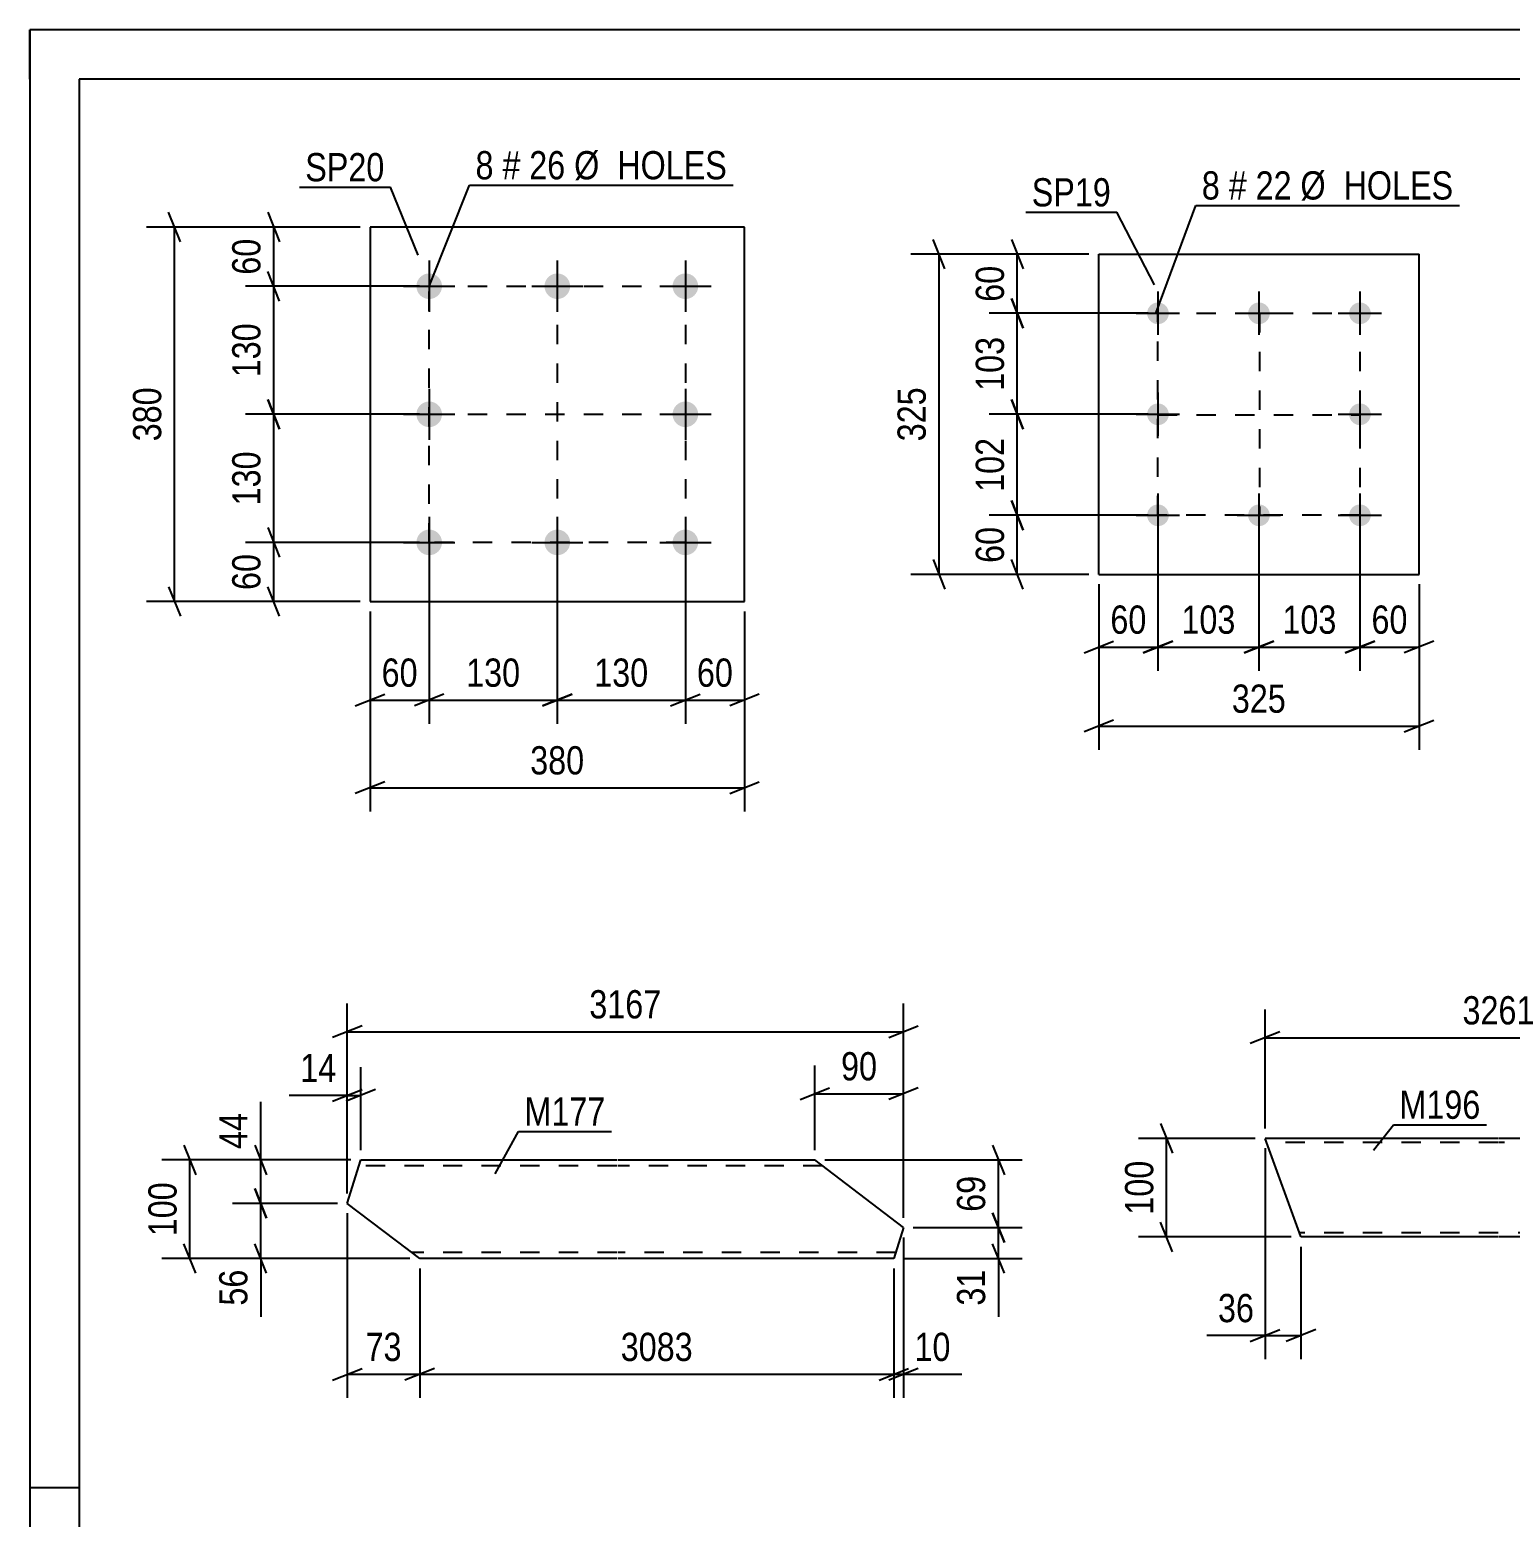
# Model space of a CAD drawing. Header units: millimetres. Extents: x 0 to 420, y 0 to 297.
# Drawn here: x 0 to 150.3, y 146 to 297 of the extents above; entities that cross this region are included whole.
import ezdxf

# ---------------------------------------------------------------- set-up
doc = ezdxf.new("R2010")
doc.units = ezdxf.units.MM
doc.linetypes.add('DXK_LINE_DOT2', pattern=[3.9198, 1.9599, -1.9599])
doc.styles.add('Arial Narrow', font='ARIALN.TTF', dxfattribs={"height": 0.2})

# ---------------------------------------------------------------- blocks, each defined once
blk = doc.blocks.new('Unknown-814409142-1135')
at = {"color": 5, "linetype": 'Continuous'}
for p, q in [((420, 297), (0, 297)), ((0, 297), (0, 0)), ((0, 292), (0, 297)), ((415, 292), (5, 292)), ((5, 292), (5, 5)), ((5, 149), (0, 149))]:
    blk.add_line(p, q, dxfattribs=at)
blk = doc.blocks.new('Bolt-814409142-2393 - 2359')
at = {"linetype": 'Continuous'}
for points in [[(40.54, 272.27, -1), (40.54, 269.67, -1)], [(53.54, 272.27, -1), (53.54, 269.67, -1)], [(66.54, 272.27, -1), (66.54, 269.67, -1)], [(40.54, 259.27, -1), (40.54, 256.67, -1)], [(66.54, 259.27, -1), (66.54, 256.67, -1)], [(40.54, 246.27, -1), (40.54, 243.67, -1)], [(53.54, 246.27, -1), (53.54, 243.67, -1)], [(66.54, 246.27, -1), (66.54, 243.67, -1)]]:
    blk.add_hatch(color=1, dxfattribs=at).paths.add_polyline_path(points)
at = {"color": 1, "linetype": 'Continuous'}
for p, q in [((40.54, 273.57), (40.54, 268.37)), ((53.54, 273.57), (53.54, 268.37)), ((66.54, 273.57), (66.54, 268.37)), ((37.94, 270.97), (43.14, 270.97)), ((50.94, 270.97), (56.14, 270.97)), ((63.94, 270.97), (69.14, 270.97)), ((40.54, 260.57), (40.54, 255.37)), ((66.54, 260.57), (66.54, 255.37)), ((37.94, 257.97), (43.14, 257.97)), ((63.94, 257.97), (69.14, 257.97)), ((40.54, 247.57), (40.54, 242.37)), ((53.54, 247.57), (53.54, 242.37)), ((66.54, 247.57), (66.54, 242.37)), ((37.94, 244.97), (43.14, 244.97)), ((50.94, 244.97), (56.14, 244.97)), ((63.94, 244.97), (69.14, 244.97))]:
    blk.add_line(p, q, dxfattribs=at)
blk = doc.blocks.new('Part-814409142-2408 - 2359')
at = {"color": 2, "linetype": 'Continuous'}
for p, q in [((72.54, 276.97), (34.54, 276.97)), ((34.54, 276.97), (34.54, 238.97)), ((72.54, 238.97), (72.54, 276.97)), ((34.54, 238.97), (72.54, 238.97))]:
    blk.add_line(p, q, dxfattribs=at)
blk = doc.blocks.new('Part-814409142-1953 - 1937')
at = {"color": 2, "linetype": 'Continuous'}
for p, q in [((108.5, 241.72), (108.5, 274.22)), ((108.5, 274.22), (141, 274.22)), ((141, 241.72), (141, 274.22)), ((108.5, 241.72), (141, 241.72))]:
    blk.add_line(p, q, dxfattribs=at)
blk = doc.blocks.new('Bolt-814409142-1986 - 1937')
at = {"linetype": 'Continuous'}
for points in [[(114.5, 269.32, -1), (114.5, 267.12, -1)], [(124.75, 269.32, -1), (124.75, 267.12, -1)], [(135, 269.32, -1), (135, 267.12, -1)], [(114.5, 259.07, -1), (114.5, 256.87, -1)], [(135, 259.07, -1), (135, 256.87, -1)], [(114.5, 248.82, -1), (114.5, 246.62, -1)], [(124.75, 248.82, -1), (124.75, 246.62, -1)], [(135, 248.82, -1), (135, 246.62, -1)]]:
    blk.add_hatch(color=1, dxfattribs=at).paths.add_polyline_path(points)
at = {"color": 1, "linetype": 'Continuous'}
for p, q in [((114.5, 270.42), (114.5, 266.02)), ((124.75, 270.42), (124.75, 266.02)), ((135, 270.42), (135, 266.02)), ((112.3, 268.22), (116.7, 268.22)), ((122.55, 268.22), (126.95, 268.22)), ((132.8, 268.22), (137.2, 268.22)), ((114.5, 260.17), (114.5, 255.77)), ((135, 260.17), (135, 255.77)), ((112.3, 257.97), (116.7, 257.97)), ((132.8, 257.97), (137.2, 257.97)), ((114.5, 249.92), (114.5, 245.52)), ((124.75, 249.92), (124.75, 245.52)), ((135, 249.92), (135, 245.52)), ((112.3, 247.72), (116.7, 247.72)), ((122.55, 247.72), (126.95, 247.72)), ((132.8, 247.72), (137.2, 247.72))]:
    blk.add_line(p, q, dxfattribs=at)
blk = doc.blocks.new('Part-814409142-6579 - 6578')
at = {"color": 2, "linetype": 'Continuous'}
for p, q in [((149.01, 184.48), (125.37, 184.48)), ((128.99, 174.54), (125.37, 184.48)), ((169.11, 184.48), (149.11, 184.48)), ((169.11, 184.48), (172.75, 174.48)), ((129.01, 174.48), (128.99, 174.54)), ((149.01, 174.48), (129.01, 174.48)), ((172.75, 174.48), (149.11, 174.48))]:
    blk.add_line(p, q, dxfattribs=at)
at = {"color": 7, "linetype": 'DXK_LINE_DOT2'}
for p, q in [((149.01, 184.08), (125.52, 184.08)), ((169.26, 184.08), (149.11, 184.08)), ((128.86, 174.91), (128.83, 175)), ((128.87, 174.88), (128.86, 174.91)), ((149.01, 174.88), (128.87, 174.88)), ((172.61, 174.88), (149.11, 174.88)), ((172.6, 174.91), (172.57, 175)), ((172.61, 174.88), (172.6, 174.91))]:
    blk.add_line(p, q, dxfattribs=at)
blk = doc.blocks.new('Part-814409142-6592 - 6591')
at = {"color": 2, "linetype": 'Continuous'}
for p, q in [((32.23, 177.88), (33.6, 182.29)), ((33.6, 182.29), (59.58, 182.29)), ((59.68, 182.29), (79.68, 182.29)), ((88.67, 175.43), (79.68, 182.29)), ((39.58, 172.29), (32.23, 177.88)), ((88.67, 175.43), (87.69, 172.29)), ((59.58, 172.29), (39.58, 172.29)), ((87.69, 172.29), (59.68, 172.29))]:
    blk.add_line(p, q, dxfattribs=at)
at = {"color": 7, "linetype": 'DXK_LINE_DOT2'}
for p, q in [((59.58, 181.69), (33.42, 181.69)), ((80.46, 181.69), (59.68, 181.69)), ((39.58, 172.29), (38, 173.49)), ((59.58, 172.89), (38.79, 172.89)), ((87.88, 172.89), (59.68, 172.89))]:
    blk.add_line(p, q, dxfattribs=at)
blk = doc.blocks.new('Rectangle-814409142-2495 - 2359')
at = {"color": 1, "linetype": 'DXK_LINE_DOT2'}
blk.add_lwpolyline([(40.54, 270.97), (66.54, 270.97), (66.54, 244.97), (40.54, 244.97), (40.54, 270.97)], close=True, dxfattribs=at)
blk = doc.blocks.new('Rectangle-814409142-2074 - 1937')
at = {"color": 1, "linetype": 'DXK_LINE_DOT2'}
blk.add_lwpolyline([(114.5, 268.22), (135, 268.22), (135, 247.72), (114.5, 247.72), (114.5, 268.22)], close=True, dxfattribs=at)
blk = doc.blocks.new('Line-814409142-2488 - 2359')
at = {"color": 1, "linetype": 'DXK_LINE_DOT2'}
blk.add_line((53.54, 270.97), (53.54, 244.97), dxfattribs=at)
blk = doc.blocks.new('Line-814409142-2067 - 1937')
at = {"color": 1, "linetype": 'DXK_LINE_DOT2'}
blk.add_line((114.5, 257.92), (135, 257.92), dxfattribs=at)
blk = doc.blocks.new('Line-814409142-2481 - 2359')
at = {"color": 1, "linetype": 'DXK_LINE_DOT2'}
blk.add_line((40.54, 257.97), (66.54, 257.97), dxfattribs=at)
blk = doc.blocks.new('Line-814409142-2059 - 1937')
at = {"color": 1, "linetype": 'DXK_LINE_DOT2'}
blk.add_line((124.8, 268.22), (124.8, 247.72), dxfattribs=at)
blk = doc.blocks.new('StraightDimension-814409142-2457 - 2359')
at = {"color": 7, "linetype": 'Continuous'}
for p, q in [((24.16, 246.47), (25.36, 243.47)), ((39.54, 244.97), (21.91, 244.97)), ((24.76, 238.97), (24.76, 244.97)), ((25.36, 237.47), (24.16, 240.47)), ((33.54, 238.97), (21.91, 238.97))]:
    blk.add_line(p, q, dxfattribs=at)
at = {"color": 0}
blk.add_wipeout([(24.01, 244.4), (19.81, 244.4), (19.81, 239.54), (24.01, 239.54)], dxfattribs=at)
at = {"color": 3, "style": 'Arial Narrow'}
blk.add_text('60', height=2.863, rotation=90.0002, dxfattribs=at).set_placement((23.41, 240.14))
blk = doc.blocks.new('StraightDimension-814409142-2410 - 2359')
at = {"color": 7, "linetype": 'Continuous'}
for p, q in [((34.54, 237.97), (34.54, 217.67)), ((72.54, 237.97), (72.54, 217.67)), ((36.04, 220.67), (33.04, 219.47)), ((71.04, 219.47), (74.04, 220.67)), ((34.54, 220.07), (72.54, 220.07))]:
    blk.add_line(p, q, dxfattribs=at)
at = {"color": 0}
blk.add_wipeout([(56.88, 220.82), (56.88, 225.02), (50.19, 225.02), (50.19, 220.82)], dxfattribs=at)
at = {"color": 3, "style": 'Arial Narrow'}
blk.add_text('380', height=2.863, dxfattribs=at).set_placement((50.79, 221.42))
blk = doc.blocks.new('StraightDimension-814409142-2421 - 2359')
at = {"color": 7, "linetype": 'Continuous'}
for p, q in [((40.54, 243.97), (40.54, 226.57)), ((34.54, 237.97), (34.54, 226.57)), ((33.04, 228.37), (36.04, 229.57)), ((42.04, 229.57), (39.04, 228.37)), ((34.54, 228.97), (40.54, 228.97))]:
    blk.add_line(p, q, dxfattribs=at)
at = {"color": 0}
blk.add_wipeout([(39.96, 229.72), (39.96, 233.92), (35.11, 233.92), (35.11, 229.72)], dxfattribs=at)
at = {"color": 3, "style": 'Arial Narrow'}
blk.add_text('60', height=2.863, dxfattribs=at).set_placement((35.71, 230.32))
blk = doc.blocks.new('StraightDimension-814409142-2435 - 2359')
at = {"color": 7, "linetype": 'Continuous'}
for p, q in [((66.54, 243.97), (66.54, 226.57)), ((72.54, 237.97), (72.54, 226.57)), ((65.04, 228.37), (68.04, 229.57)), ((74.04, 229.57), (71.04, 228.37)), ((66.54, 228.97), (72.54, 228.97))]:
    blk.add_line(p, q, dxfattribs=at)
at = {"color": 0}
blk.add_wipeout([(71.96, 229.72), (71.96, 233.92), (67.11, 233.92), (67.11, 229.72)], dxfattribs=at)
at = {"color": 3, "style": 'Arial Narrow'}
blk.add_text('60', height=2.863, dxfattribs=at).set_placement((67.71, 230.32))
blk = doc.blocks.new('StraightDimension-814409142-2446 - 2359')
at = {"color": 7, "linetype": 'Continuous'}
for p, q in [((15.29, 275.47), (14.09, 278.47)), ((33.54, 276.97), (11.84, 276.97)), ((14.69, 238.97), (14.69, 276.97)), ((14.09, 240.47), (15.29, 237.47)), ((33.54, 238.97), (11.84, 238.97))]:
    blk.add_line(p, q, dxfattribs=at)
at = {"color": 0}
blk.add_wipeout([(13.94, 261.31), (9.74, 261.31), (9.74, 254.63), (13.94, 254.63)], dxfattribs=at)
at = {"color": 3, "style": 'Arial Narrow'}
blk.add_text('380', height=2.863, rotation=90.0002, dxfattribs=at).set_placement((13.34, 255.23))
blk = doc.blocks.new('StraightDimension-814409142-2471 - 2359')
at = {"color": 7, "linetype": 'Continuous'}
for p, q in [((24.16, 278.47), (25.36, 275.47)), ((33.54, 276.97), (21.91, 276.97)), ((24.76, 270.97), (24.76, 276.97)), ((25.36, 269.47), (24.16, 272.47)), ((39.54, 270.97), (21.91, 270.97))]:
    blk.add_line(p, q, dxfattribs=at)
at = {"color": 0}
blk.add_wipeout([(24.01, 276.4), (19.81, 276.4), (19.81, 271.54), (24.01, 271.54)], dxfattribs=at)
at = {"color": 3, "style": 'Arial Narrow'}
blk.add_text('60', height=2.863, rotation=90.0002, dxfattribs=at).set_placement((23.41, 272.14))
blk = doc.blocks.new('StraightDimension-814409142-3109 - 2359')
at = {"color": 7, "linetype": 'Continuous'}
for p, q in [((40.54, 243.97), (40.54, 226.57)), ((53.54, 243.97), (53.54, 226.57)), ((42.04, 229.57), (39.04, 228.37)), ((52.04, 228.37), (55.04, 229.57)), ((40.54, 228.97), (53.54, 228.97))]:
    blk.add_line(p, q, dxfattribs=at)
at = {"color": 0}
blk.add_wipeout([(50.38, 229.72), (50.38, 233.92), (43.69, 233.92), (43.69, 229.72)], dxfattribs=at)
at = {"color": 3, "style": 'Arial Narrow'}
blk.add_text('130', height=2.863, dxfattribs=at).set_placement((44.29, 230.32))
blk = doc.blocks.new('StraightDimension-814409142-3111 - 2359')
at = {"color": 7, "linetype": 'Continuous'}
for p, q in [((53.54, 243.97), (53.54, 226.57)), ((66.54, 243.97), (66.54, 226.57)), ((55.04, 229.57), (52.04, 228.37)), ((65.04, 228.37), (68.04, 229.57)), ((53.54, 228.97), (66.54, 228.97))]:
    blk.add_line(p, q, dxfattribs=at)
at = {"color": 0}
blk.add_wipeout([(63.38, 229.72), (63.38, 233.92), (56.69, 233.92), (56.69, 229.72)], dxfattribs=at)
at = {"color": 3, "style": 'Arial Narrow'}
blk.add_text('130', height=2.863, dxfattribs=at).set_placement((57.29, 230.32))
blk = doc.blocks.new('StraightDimension-814409142-3131 - 2359')
at = {"color": 7, "linetype": 'Continuous'}
for p, q in [((25.36, 256.47), (24.16, 259.47)), ((39.54, 257.97), (21.91, 257.97)), ((24.76, 244.97), (24.76, 257.97)), ((24.16, 246.47), (25.36, 243.47)), ((39.54, 244.97), (21.91, 244.97))]:
    blk.add_line(p, q, dxfattribs=at)
at = {"color": 0}
blk.add_wipeout([(24.01, 254.81), (19.81, 254.81), (19.81, 248.13), (24.01, 248.13)], dxfattribs=at)
at = {"color": 3, "style": 'Arial Narrow'}
blk.add_text('130', height=2.863, rotation=90.0002, dxfattribs=at).set_placement((23.41, 248.73))
blk = doc.blocks.new('StraightDimension-814409142-3133 - 2359')
at = {"color": 7, "linetype": 'Continuous'}
for p, q in [((25.36, 269.47), (24.16, 272.47)), ((39.54, 270.97), (21.91, 270.97)), ((24.76, 257.97), (24.76, 270.97)), ((24.16, 259.47), (25.36, 256.47)), ((39.54, 257.97), (21.91, 257.97))]:
    blk.add_line(p, q, dxfattribs=at)
at = {"color": 0}
blk.add_wipeout([(24.01, 267.81), (19.81, 267.81), (19.81, 261.13), (24.01, 261.13)], dxfattribs=at)
at = {"color": 3, "style": 'Arial Narrow'}
blk.add_text('130', height=2.863, rotation=90.0002, dxfattribs=at).set_placement((23.41, 261.73))
blk = doc.blocks.new('StraightDimension-814409142-2013 - 1937')
at = {"color": 7, "linetype": 'Continuous'}
for p, q in [((92.88, 272.72), (91.68, 275.72)), ((107.5, 274.22), (89.43, 274.22)), ((92.28, 241.72), (92.28, 274.22)), ((91.68, 243.22), (92.88, 240.22)), ((107.5, 241.72), (89.43, 241.72))]:
    blk.add_line(p, q, dxfattribs=at)
at = {"color": 0}
blk.add_wipeout([(91.53, 261.31), (87.33, 261.31), (87.33, 254.63), (91.53, 254.63)], dxfattribs=at)
at = {"color": 3, "style": 'Arial Narrow'}
blk.add_text('325', height=2.863, rotation=90.0002, dxfattribs=at).set_placement((90.93, 255.23))
blk = doc.blocks.new('StraightDimension-814409142-1988 - 1937')
at = {"color": 7, "linetype": 'Continuous'}
for p, q in [((99.62, 275.72), (100.82, 272.72)), ((107.5, 274.22), (97.37, 274.22)), ((100.22, 268.22), (100.22, 274.22)), ((100.82, 266.72), (99.62, 269.72)), ((113.5, 268.22), (97.37, 268.22))]:
    blk.add_line(p, q, dxfattribs=at)
at = {"color": 0}
blk.add_wipeout([(99.47, 273.65), (95.27, 273.65), (95.27, 268.79), (99.47, 268.79)], dxfattribs=at)
at = {"color": 3, "style": 'Arial Narrow'}
blk.add_text('60', height=2.863, rotation=90.0002, dxfattribs=at).set_placement((98.87, 269.39))
blk = doc.blocks.new('StraightDimension-814409142-2002 - 1937')
at = {"color": 7, "linetype": 'Continuous'}
for p, q in [((99.62, 249.22), (100.82, 246.22)), ((113.5, 247.72), (97.37, 247.72)), ((100.22, 241.72), (100.22, 247.72)), ((100.82, 240.22), (99.62, 243.22)), ((107.5, 241.72), (97.37, 241.72))]:
    blk.add_line(p, q, dxfattribs=at)
at = {"color": 0}
blk.add_wipeout([(99.47, 247.15), (95.27, 247.15), (95.27, 242.29), (99.47, 242.29)], dxfattribs=at)
at = {"color": 3, "style": 'Arial Narrow'}
blk.add_text('60', height=2.863, rotation=90.0002, dxfattribs=at).set_placement((98.87, 242.89))
blk = doc.blocks.new('StraightDimension-814409142-2024 - 1937')
at = {"color": 7, "linetype": 'Continuous'}
for p, q in [((135, 246.72), (135, 231.95)), ((141, 240.72), (141, 231.95)), ((133.5, 233.75), (136.5, 234.95)), ((135, 234.35), (141, 234.35)), ((142.5, 234.95), (139.5, 233.75))]:
    blk.add_line(p, q, dxfattribs=at)
at = {"color": 0}
blk.add_wipeout([(140.42, 235.1), (140.42, 239.3), (135.57, 239.3), (135.57, 235.1)], dxfattribs=at)
at = {"color": 3, "style": 'Arial Narrow'}
blk.add_text('60', height=2.863, dxfattribs=at).set_placement((136.17, 235.7))
blk = doc.blocks.new('StraightDimension-814409142-2038 - 1937')
at = {"color": 7, "linetype": 'Continuous'}
for p, q in [((114.5, 246.72), (114.5, 231.95)), ((108.5, 240.72), (108.5, 231.95)), ((107, 233.75), (110, 234.95)), ((108.5, 234.35), (114.5, 234.35)), ((116, 234.95), (113, 233.75))]:
    blk.add_line(p, q, dxfattribs=at)
at = {"color": 0}
blk.add_wipeout([(113.92, 235.1), (113.92, 239.3), (109.07, 239.3), (109.07, 235.1)], dxfattribs=at)
at = {"color": 3, "style": 'Arial Narrow'}
blk.add_text('60', height=2.863, dxfattribs=at).set_placement((109.67, 235.7))
blk = doc.blocks.new('StraightDimension-814409142-2049 - 1937')
at = {"color": 7, "linetype": 'Continuous'}
for p, q in [((108.5, 240.72), (108.5, 223.93)), ((141, 240.72), (141, 223.93)), ((110, 226.93), (107, 225.73)), ((139.5, 225.73), (142.5, 226.93)), ((108.5, 226.33), (141, 226.33))]:
    blk.add_line(p, q, dxfattribs=at)
at = {"color": 0}
blk.add_wipeout([(128.09, 227.08), (128.09, 231.28), (121.4, 231.28), (121.4, 227.08)], dxfattribs=at)
at = {"color": 3, "style": 'Arial Narrow'}
blk.add_text('325', height=2.863, dxfattribs=at).set_placement((122, 227.68))
blk = doc.blocks.new('StraightDimension-814409142-3178 - 1937')
at = {"color": 7, "linetype": 'Continuous'}
for p, q in [((99.62, 259.47), (100.82, 256.47)), ((113.5, 257.97), (97.37, 257.97)), ((100.22, 247.72), (100.22, 257.97)), ((100.82, 246.22), (99.62, 249.22)), ((113.5, 247.72), (97.37, 247.72))]:
    blk.add_line(p, q, dxfattribs=at)
at = {"color": 0}
blk.add_wipeout([(99.47, 256.19), (95.27, 256.19), (95.27, 249.5), (99.47, 249.5)], dxfattribs=at)
at = {"color": 3, "style": 'Arial Narrow'}
blk.add_text('102', height=2.863, rotation=90.0002, dxfattribs=at).set_placement((98.87, 250.1))
blk = doc.blocks.new('StraightDimension-814409142-3180 - 1937')
at = {"color": 7, "linetype": 'Continuous'}
for p, q in [((99.62, 269.72), (100.82, 266.72)), ((113.5, 268.22), (97.37, 268.22)), ((100.22, 257.97), (100.22, 268.22)), ((100.82, 256.47), (99.62, 259.47)), ((113.5, 257.97), (97.37, 257.97))]:
    blk.add_line(p, q, dxfattribs=at)
at = {"color": 0}
blk.add_wipeout([(99.47, 266.44), (95.27, 266.44), (95.27, 259.75), (99.47, 259.75)], dxfattribs=at)
at = {"color": 3, "style": 'Arial Narrow'}
blk.add_text('103', height=2.863, rotation=90.0002, dxfattribs=at).set_placement((98.87, 260.35))
blk = doc.blocks.new('StraightDimension-814409142-3200 - 1937')
at = {"color": 7, "linetype": 'Continuous'}
for p, q in [((114.5, 246.72), (114.5, 231.95)), ((124.75, 246.72), (124.75, 231.95)), ((113, 233.75), (116, 234.95)), ((114.5, 234.35), (124.75, 234.35)), ((126.25, 234.95), (123.25, 233.75))]:
    blk.add_line(p, q, dxfattribs=at)
at = {"color": 0}
blk.add_wipeout([(122.96, 235.1), (122.96, 239.3), (116.28, 239.3), (116.28, 235.1)], dxfattribs=at)
at = {"color": 3, "style": 'Arial Narrow'}
blk.add_text('103', height=2.863, dxfattribs=at).set_placement((116.88, 235.7))
blk = doc.blocks.new('StraightDimension-814409142-3202 - 1937')
at = {"color": 7, "linetype": 'Continuous'}
for p, q in [((124.75, 246.72), (124.75, 231.95)), ((135, 246.72), (135, 231.95)), ((123.25, 233.75), (126.25, 234.95)), ((124.75, 234.35), (135, 234.35)), ((136.5, 234.95), (133.5, 233.75))]:
    blk.add_line(p, q, dxfattribs=at)
at = {"color": 0}
blk.add_wipeout([(133.21, 235.1), (133.21, 239.3), (126.53, 239.3), (126.53, 235.1)], dxfattribs=at)
at = {"color": 3, "style": 'Arial Narrow'}
blk.add_text('103', height=2.863, dxfattribs=at).set_placement((127.13, 235.7))
blk = doc.blocks.new('StraightDimension-814409142-6721 - 6578')
at = {"color": 7, "linetype": 'Continuous'}
for p, q in [((125.37, 183.48), (125.37, 162.08)), ((129.01, 173.48), (129.01, 162.08)), ((123.87, 163.88), (126.87, 165.08)), ((130.51, 165.08), (127.51, 163.88)), ((125.37, 164.48), (129.01, 164.48))]:
    blk.add_line(p, q, dxfattribs=at)
at = {"color": 0}
blk.add_wipeout([(124.85, 165.23), (124.85, 169.43), (119.99, 169.43), (119.99, 165.23)], dxfattribs=at)
at = {"color": 7, "linetype": 'Continuous'}
blk.add_line((125.37, 164.48), (119.47, 164.48), dxfattribs=at)
blk.add_line((125.37, 164.48), (119.47, 164.48), dxfattribs=at)
at = {"color": 3, "style": 'Arial Narrow'}
blk.add_text('36', height=2.863, dxfattribs=at).set_placement((120.59, 165.83))
blk = doc.blocks.new('StraightDimension-814409142-6741 - 6578')
at = {"color": 7, "linetype": 'Continuous'}
for p, q in [((125.37, 185.48), (125.37, 197.55)), ((172.75, 175.48), (172.75, 197.55)), ((126.87, 195.3), (123.87, 194.1)), ((171.25, 194.1), (174.25, 195.3)), ((125.37, 194.7), (172.75, 194.7))]:
    blk.add_line(p, q, dxfattribs=at)
at = {"color": 0}
blk.add_wipeout([(153.32, 195.45), (153.32, 199.65), (144.81, 199.65), (144.81, 195.45)], dxfattribs=at)
at = {"color": 3, "style": 'Arial Narrow'}
blk.add_text('3261', height=2.863, dxfattribs=at).set_placement((145.41, 196.05))
blk = doc.blocks.new('StraightDimension-814409142-6735 - 6578')
at = {"color": 7, "linetype": 'Continuous'}
for p, q in [((114.77, 185.98), (115.97, 182.98)), ((124.37, 184.48), (112.52, 184.48)), ((115.37, 174.48), (115.37, 184.48)), ((115.97, 172.98), (114.77, 175.98)), ((128.01, 174.48), (112.52, 174.48))]:
    blk.add_line(p, q, dxfattribs=at)
at = {"color": 0}
blk.add_wipeout([(114.62, 182.82), (110.42, 182.82), (110.42, 176.14), (114.62, 176.14)], dxfattribs=at)
at = {"color": 3, "style": 'Arial Narrow'}
blk.add_text('100', height=2.863, rotation=90.0002, dxfattribs=at).set_placement((114.02, 176.74))
blk = doc.blocks.new('StraightDimension-814409142-6769 - 6591')
at = {"color": 7, "linetype": 'Continuous'}
for p, q in [((22.84, 183.79), (24.04, 180.79)), ((32.6, 182.29), (20.59, 182.29)), ((23.44, 177.88), (23.44, 182.29)), ((24.04, 176.38), (22.84, 179.38)), ((31.23, 177.88), (20.59, 177.88))]:
    blk.add_line(p, q, dxfattribs=at)
at = {"color": 0}
blk.add_wipeout([(22.69, 187.67), (18.49, 187.67), (18.49, 182.81), (22.69, 182.81)], dxfattribs=at)
at = {"color": 7, "linetype": 'Continuous'}
blk.add_line((23.44, 182.29), (23.44, 188.19), dxfattribs=at)
blk.add_line((23.44, 182.29), (23.44, 188.19), dxfattribs=at)
at = {"color": 3, "style": 'Arial Narrow'}
blk.add_text('44', height=2.863, rotation=90.0002, dxfattribs=at).set_placement((22.09, 183.41))
blk = doc.blocks.new('StraightDimension-814409142-6761 - 6591')
at = {"color": 7, "linetype": 'Continuous'}
for p, q in [((97.71, 183.79), (98.91, 180.79)), ((80.68, 182.29), (100.71, 182.29)), ((98.31, 175.43), (98.31, 182.29)), ((98.91, 173.93), (97.71, 176.93)), ((89.67, 175.43), (100.71, 175.43))]:
    blk.add_line(p, q, dxfattribs=at)
at = {"color": 0}
blk.add_wipeout([(97.56, 181.29), (93.36, 181.29), (93.36, 176.43), (97.56, 176.43)], dxfattribs=at)
at = {"color": 3, "style": 'Arial Narrow'}
blk.add_text('69', height=2.863, rotation=90.0002, dxfattribs=at).set_placement((96.96, 177.03))
blk = doc.blocks.new('StraightDimension-814409142-6753 - 6591')
at = {"color": 7, "linetype": 'Continuous'}
for p, q in [((79.68, 183.29), (79.68, 191.87)), ((88.67, 176.43), (88.67, 191.87)), ((78.18, 188.42), (81.18, 189.62)), ((79.68, 189.02), (88.67, 189.02)), ((90.17, 189.62), (87.17, 188.42))]:
    blk.add_line(p, q, dxfattribs=at)
at = {"color": 0}
blk.add_wipeout([(86.6, 189.77), (86.6, 193.97), (81.74, 193.97), (81.74, 189.77)], dxfattribs=at)
at = {"color": 3, "style": 'Arial Narrow'}
blk.add_text('90', height=2.863, dxfattribs=at).set_placement((82.34, 190.37))
blk = doc.blocks.new('StraightDimension-814409142-6757 - 6591')
at = {"color": 7, "linetype": 'Continuous'}
for p, q in [((32.23, 178.88), (32.23, 191.7)), ((33.6, 183.29), (33.6, 191.7)), ((30.73, 188.25), (33.73, 189.45)), ((35.1, 189.45), (32.1, 188.25)), ((32.23, 188.85), (33.6, 188.85))]:
    blk.add_line(p, q, dxfattribs=at)
at = {"color": 0}
blk.add_wipeout([(31.71, 189.6), (31.71, 193.8), (26.85, 193.8), (26.85, 189.6)], dxfattribs=at)
at = {"color": 7, "linetype": 'Continuous'}
blk.add_line((32.23, 188.85), (26.33, 188.85), dxfattribs=at)
blk.add_line((32.23, 188.85), (26.33, 188.85), dxfattribs=at)
at = {"color": 3, "style": 'Arial Narrow'}
blk.add_text('14', height=2.863, dxfattribs=at).set_placement((27.45, 190.2))
blk = doc.blocks.new('StraightDimension-814409142-6770 - 6591')
at = {"color": 7, "linetype": 'Continuous'}
for p, q in [((22.84, 179.38), (24.04, 176.38)), ((31.23, 177.88), (20.59, 177.88)), ((23.44, 172.29), (23.44, 177.88)), ((24.04, 170.79), (22.84, 173.79)), ((38.58, 172.29), (20.59, 172.29))]:
    blk.add_line(p, q, dxfattribs=at)
at = {"color": 0}
blk.add_wipeout([(22.69, 171.76), (18.49, 171.76), (18.49, 166.91), (22.69, 166.91)], dxfattribs=at)
at = {"color": 7, "linetype": 'Continuous'}
blk.add_line((23.44, 172.29), (23.44, 166.38), dxfattribs=at)
blk.add_line((23.44, 172.29), (23.44, 166.38), dxfattribs=at)
at = {"color": 3, "style": 'Arial Narrow'}
blk.add_text('56', height=2.863, rotation=90.0002, dxfattribs=at).set_placement((22.09, 167.51))
blk = doc.blocks.new('StraightDimension-814409142-6762 - 6591')
at = {"color": 7, "linetype": 'Continuous'}
for p, q in [((97.71, 176.93), (98.91, 173.93)), ((89.67, 175.43), (100.71, 175.43)), ((98.31, 172.29), (98.31, 175.43)), ((98.91, 170.79), (97.71, 173.79)), ((88.69, 172.29), (100.71, 172.29))]:
    blk.add_line(p, q, dxfattribs=at)
at = {"color": 0}
blk.add_wipeout([(97.56, 171.76), (93.36, 171.76), (93.36, 166.91), (97.56, 166.91)], dxfattribs=at)
at = {"color": 7, "linetype": 'Continuous'}
blk.add_line((98.31, 172.29), (98.31, 166.38), dxfattribs=at)
blk.add_line((98.31, 172.29), (98.31, 166.38), dxfattribs=at)
at = {"color": 3, "style": 'Arial Narrow'}
blk.add_text('31', height=2.863, rotation=90.0002, dxfattribs=at).set_placement((96.96, 167.51))
blk = doc.blocks.new('StraightDimension-814409142-6777 - 6591')
at = {"color": 7, "linetype": 'Continuous'}
for p, q in [((32.23, 178.88), (32.23, 198.16)), ((88.67, 176.43), (88.67, 198.16)), ((33.73, 195.91), (30.73, 194.71)), ((32.23, 195.31), (88.67, 195.31)), ((87.17, 194.71), (90.17, 195.91))]:
    blk.add_line(p, q, dxfattribs=at)
at = {"color": 0}
blk.add_wipeout([(64.71, 196.06), (64.71, 200.26), (56.19, 200.26), (56.19, 196.06)], dxfattribs=at)
at = {"color": 3, "style": 'Arial Narrow'}
blk.add_text('3167', height=2.863, dxfattribs=at).set_placement((56.79, 196.66))
blk = doc.blocks.new('StraightDimension-814409142-7479 - 6591')
at = {"color": 7, "linetype": 'Continuous'}
for p, q in [((15.65, 183.79), (16.85, 180.79)), ((32.6, 182.29), (13.4, 182.29)), ((16.25, 172.29), (16.25, 182.29)), ((16.85, 170.79), (15.65, 173.79)), ((38.58, 172.29), (13.4, 172.29))]:
    blk.add_line(p, q, dxfattribs=at)
at = {"color": 0}
blk.add_wipeout([(15.5, 180.63), (11.3, 180.63), (11.3, 173.95), (15.5, 173.95)], dxfattribs=at)
at = {"color": 3, "style": 'Arial Narrow'}
blk.add_text('100', height=2.863, rotation=90.0002, dxfattribs=at).set_placement((14.9, 174.55))
blk = doc.blocks.new('StraightDimension-814409142-7511 - 6591')
at = {"color": 7, "linetype": 'Continuous'}
for p, q in [((88.67, 174.43), (88.67, 158.14)), ((87.69, 171.29), (87.69, 158.14)), ((86.19, 159.94), (89.19, 161.14)), ((90.17, 161.14), (87.17, 159.94)), ((87.69, 160.54), (88.67, 160.54))]:
    blk.add_line(p, q, dxfattribs=at)
at = {"color": 0}
blk.add_wipeout([(94.05, 161.29), (94.05, 165.49), (89.19, 165.49), (89.19, 161.29)], dxfattribs=at)
at = {"color": 7, "linetype": 'Continuous'}
blk.add_line((88.67, 160.54), (94.58, 160.54), dxfattribs=at)
blk.add_line((88.67, 160.54), (94.58, 160.54), dxfattribs=at)
at = {"color": 3, "style": 'Arial Narrow'}
blk.add_text('10', height=2.863, dxfattribs=at).set_placement((89.79, 161.89))
blk = doc.blocks.new('StraightDimension-814409142-7512 - 6591')
at = {"color": 7, "linetype": 'Continuous'}
for p, q in [((39.58, 171.29), (39.58, 158.14)), ((87.69, 171.29), (87.69, 158.14)), ((41.08, 161.14), (38.08, 159.94)), ((39.58, 160.54), (87.69, 160.54)), ((86.19, 159.94), (89.19, 161.14))]:
    blk.add_line(p, q, dxfattribs=at)
at = {"color": 0}
blk.add_wipeout([(67.89, 161.29), (67.89, 165.49), (59.38, 165.49), (59.38, 161.29)], dxfattribs=at)
at = {"color": 3, "style": 'Arial Narrow'}
blk.add_text('3083', height=2.863, dxfattribs=at).set_placement((59.98, 161.89))
blk = doc.blocks.new('StraightDimension-814409142-7513 - 6591')
at = {"color": 7, "linetype": 'Continuous'}
for p, q in [((32.23, 176.88), (32.23, 158.14)), ((39.58, 171.29), (39.58, 158.14)), ((30.73, 159.94), (33.73, 161.14)), ((32.23, 160.54), (39.58, 160.54)), ((41.08, 161.14), (38.08, 159.94))]:
    blk.add_line(p, q, dxfattribs=at)
at = {"color": 0}
blk.add_wipeout([(38.33, 161.29), (38.33, 165.49), (33.48, 165.49), (33.48, 161.29)], dxfattribs=at)
at = {"color": 3, "style": 'Arial Narrow'}
blk.add_text('73', height=2.863, dxfattribs=at).set_placement((34.08, 161.89))
blk = doc.blocks.new('Mark-814409142-2389 - 2359')
at = {"color": 0}
for points in [[(47.07, 281.82), (47.07, 284.82), (45.24, 284.82), (45.24, 281.82)], [(49.79, 281.82), (49.79, 284.82), (47.97, 284.82), (47.97, 281.82)], [(54.35, 281.82), (54.35, 284.82), (50.69, 284.82), (50.69, 281.82)], [(70.78, 281.82), (70.78, 284.82), (55.25, 284.82), (55.25, 281.82)]]:
    blk.add_wipeout(points, dxfattribs=at)
for points in [[(47.07, 281.82), (47.07, 284.82), (45.24, 284.82), (45.24, 281.82)], [(49.79, 281.82), (49.79, 284.82), (47.97, 284.82), (47.97, 281.82)], [(54.35, 281.82), (54.35, 284.82), (50.69, 284.82), (50.69, 281.82)], [(70.78, 281.82), (70.78, 284.82), (55.25, 284.82), (55.25, 281.82)]]:
    blk.add_wipeout(points, dxfattribs=at)
at = {"color": 7, "linetype": 'Continuous'}
for p, q in [((40.57, 271.04), (44.64, 281.22)), ((44.64, 281.22), (71.38, 281.22))]:
    blk.add_line(p, q, dxfattribs=at)
at = {"color": 3, "style": 'Arial Narrow'}
for s, height, p in [('8', 2.86, (45.24, 281.82)), ('#', 2.86, (47.97, 281.82)), ('26', 2.863, (50.69, 281.82)), ('Ø  HOLES', 2.863, (55.25, 281.82))]:
    blk.add_text(s, height=height, dxfattribs=at).set_placement(p)
blk = doc.blocks.new('Mark-814409142-2404 - 2359')
at = {"color": 0}
blk.add_wipeout([(36, 281.62), (36, 284.62), (27.96, 284.62), (27.96, 281.62)], dxfattribs=at)
blk.add_wipeout([(36, 281.62), (36, 284.62), (27.96, 284.62), (27.96, 281.62)], dxfattribs=at)
at = {"color": 30, "linetype": 'Continuous'}
for p in [(27.36, 281.02), (39.42, 274.13)]:
    blk.add_line(p, (36.6, 281.02), dxfattribs=at)
at = {"color": 3, "style": 'Arial Narrow'}
blk.add_text('SP20', height=2.863, dxfattribs=at).set_placement((27.96, 281.62))
blk = doc.blocks.new('Mark-814409142-1949 - 1937')
at = {"color": 0}
blk.add_wipeout([(109.72, 279.07), (109.72, 282.07), (101.69, 282.07), (101.69, 279.07)], dxfattribs=at)
blk.add_wipeout([(109.72, 279.07), (109.72, 282.07), (101.69, 282.07), (101.69, 279.07)], dxfattribs=at)
at = {"color": 30, "linetype": 'Continuous'}
for p in [(101.09, 278.47), (114.14, 271.12)]:
    blk.add_line(p, (110.32, 278.47), dxfattribs=at)
at = {"color": 3, "style": 'Arial Narrow'}
blk.add_text('SP19', height=2.863, dxfattribs=at).set_placement((101.69, 279.07))
blk = doc.blocks.new('Mark-814409142-1982 - 1937')
at = {"color": 0}
for points in [[(120.78, 279.77), (120.78, 282.77), (118.95, 282.77), (118.95, 279.77)], [(123.51, 279.77), (123.51, 282.77), (121.68, 282.77), (121.68, 279.77)], [(128.06, 279.77), (128.06, 282.77), (124.41, 282.77), (124.41, 279.77)], [(144.49, 279.77), (144.49, 282.77), (128.96, 282.77), (128.96, 279.77)]]:
    blk.add_wipeout(points, dxfattribs=at)
for points in [[(120.78, 279.77), (120.78, 282.77), (118.95, 282.77), (118.95, 279.77)], [(123.51, 279.77), (123.51, 282.77), (121.68, 282.77), (121.68, 279.77)], [(128.06, 279.77), (128.06, 282.77), (124.41, 282.77), (124.41, 279.77)], [(144.49, 279.77), (144.49, 282.77), (128.96, 282.77), (128.96, 279.77)]]:
    blk.add_wipeout(points, dxfattribs=at)
at = {"color": 7, "linetype": 'Continuous'}
for p, q in [((114.33, 268.29), (118.35, 279.17)), ((118.35, 279.17), (145.09, 279.17))]:
    blk.add_line(p, q, dxfattribs=at)
at = {"color": 3, "style": 'Arial Narrow'}
for s, height, p in [('8', 2.86, (118.95, 279.77)), ('#', 2.86, (121.68, 279.77)), ('22', 2.863, (124.41, 279.77)), ('Ø  HOLES', 2.863, (128.96, 279.77))]:
    blk.add_text(s, height=height, dxfattribs=at).set_placement(p)
blk = doc.blocks.new('Mark-814409142-6846 - 6578')
at = {"color": 0}
blk.add_wipeout([(147.24, 186.47), (147.24, 189.47), (139.01, 189.47), (139.01, 186.47)], dxfattribs=at)
blk.add_wipeout([(147.24, 186.47), (147.24, 189.47), (139.01, 189.47), (139.01, 186.47)], dxfattribs=at)
at = {"color": 30, "linetype": 'Continuous'}
for p, q in [((136.38, 183.3), (138.41, 185.87)), ((138.41, 185.87), (147.84, 185.87))]:
    blk.add_line(p, q, dxfattribs=at)
at = {"color": 3, "style": 'Arial Narrow'}
blk.add_text('M196', height=2.863, dxfattribs=at).set_placement((139.01, 186.47))
blk = doc.blocks.new('Mark-814409142-6849 - 6591')
at = {"color": 0}
blk.add_wipeout([(58.44, 185.77), (58.44, 188.77), (50.21, 188.77), (50.21, 185.77)], dxfattribs=at)
blk.add_wipeout([(58.44, 185.77), (58.44, 188.77), (50.21, 188.77), (50.21, 185.77)], dxfattribs=at)
at = {"color": 30, "linetype": 'Continuous'}
for p, q in [((47.22, 180.89), (49.61, 185.17)), ((49.61, 185.17), (59.04, 185.17))]:
    blk.add_line(p, q, dxfattribs=at)
at = {"color": 3, "style": 'Arial Narrow'}
blk.add_text('M177', height=2.863, dxfattribs=at).set_placement((50.21, 185.77))

msp = doc.modelspace()

# ---------------------------------------------------------------- block references
for name in ['Unknown-814409142-1135', 'Part-814409142-2408 - 2359', 'Bolt-814409142-2393 - 2359', 'Part-814409142-1953 - 1937', 'Rectangle-814409142-2495 - 2359', 'Line-814409142-2488 - 2359', 'Bolt-814409142-1986 - 1937', 'Rectangle-814409142-2074 - 1937', 'Line-814409142-2059 - 1937', 'Line-814409142-2481 - 2359', 'Line-814409142-2067 - 1937', 'Part-814409142-6579 - 6578', 'Part-814409142-6592 - 6591']:
    msp.add_blockref(name, (0, 0))

# ---------------------------------------------------------------- next in the draw order: block references
for name in ['Mark-814409142-2389 - 2359', 'StraightDimension-814409142-2013 - 1937', 'StraightDimension-814409142-2457 - 2359', 'StraightDimension-814409142-2024 - 1937', 'StraightDimension-814409142-6769 - 6591', 'StraightDimension-814409142-6761 - 6591', 'StraightDimension-814409142-6721 - 6578']:
    msp.add_blockref(name, (0, 0))

# ---------------------------------------------------------------- next in the draw order: block references
for name in ['StraightDimension-814409142-1988 - 1937', 'StraightDimension-814409142-2002 - 1937', 'StraightDimension-814409142-2410 - 2359', 'StraightDimension-814409142-6741 - 6578', 'StraightDimension-814409142-6757 - 6591', 'StraightDimension-814409142-6753 - 6591']:
    msp.add_blockref(name, (0, 0))

# ---------------------------------------------------------------- next in the draw order: block references
for name in ['Mark-814409142-1949 - 1937', 'StraightDimension-814409142-2038 - 1937', 'StraightDimension-814409142-2421 - 2359', 'StraightDimension-814409142-2435 - 2359', 'Mark-814409142-6846 - 6578', 'StraightDimension-814409142-6735 - 6578', 'StraightDimension-814409142-6770 - 6591', 'StraightDimension-814409142-6762 - 6591']:
    msp.add_blockref(name, (0, 0))

# ---------------------------------------------------------------- next in the draw order: block references
for name in ['Mark-814409142-1982 - 1937', 'StraightDimension-814409142-2446 - 2359', 'StraightDimension-814409142-3178 - 1937', 'StraightDimension-814409142-3109 - 2359', 'StraightDimension-814409142-2049 - 1937', 'StraightDimension-814409142-6777 - 6591', 'StraightDimension-814409142-7511 - 6591']:
    msp.add_blockref(name, (0, 0))

# ---------------------------------------------------------------- next in the draw order: block references
for name in ['StraightDimension-814409142-2471 - 2359', 'StraightDimension-814409142-3180 - 1937', 'StraightDimension-814409142-3131 - 2359', 'StraightDimension-814409142-3200 - 1937', 'StraightDimension-814409142-3111 - 2359', 'Mark-814409142-6849 - 6591', 'StraightDimension-814409142-7479 - 6591']:
    msp.add_blockref(name, (0, 0))

# ---------------------------------------------------------------- next in the draw order: block references
for name in ['Mark-814409142-2404 - 2359', 'StraightDimension-814409142-3133 - 2359', 'StraightDimension-814409142-3202 - 1937', 'StraightDimension-814409142-7512 - 6591']:
    msp.add_blockref(name, (0, 0))

# ---------------------------------------------------------------- next in the draw order: block references
msp.add_blockref('StraightDimension-814409142-7513 - 6591', (0, 0))

doc.saveas('drawing.dxf')
